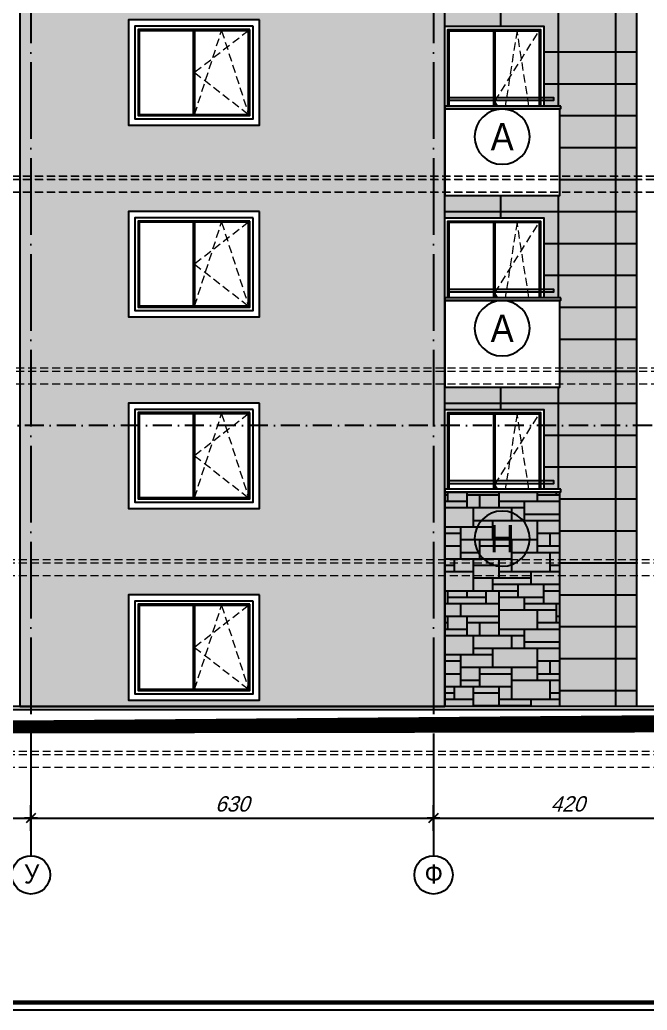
# Model space of a CAD drawing. Extents: x 9615146 to 9672346, y 4699603 to 4705703.
# Drawn here: x 9620450 to 9621432, y 4699603 to 4701154 of the extents above; entities that cross this region are included whole.
import ezdxf
from ezdxf.enums import TextEntityAlignment as Align

# ---------------------------------------------------------------- set-up
doc = ezdxf.new("R2010")
doc.units = 0
doc.header["$LTSCALE"] = 0.5
doc.header["$MEASUREMENT"] = 0
doc.header["$PDSIZE"] = -1
for name, pattern in [('ACAD_ISO04W100', [30, 24, -3, 0, -3]), ('DASHED', [0.75, 0.5, -0.25]), ('OSI1000', [5, 3, -1, 0, -1])]:
    doc.linetypes.add(name, pattern=pattern)
doc.layers.get('0').update_dxf_attribs({"color": 251, "linetype": 'CONTINUOUS'})
doc.layers.get('Defpoints').update_dxf_attribs({"color": 251, "linetype": 'CONTINUOUS'})
for name, color, linetype in [('_axis', 1, 'ACAD_ISO04W100'), ('_axis_num', 1, 'CONTINUOUS'), ('_dimension', 4, 'CONTINUOUS'), ('_dimension_evel', 4, 'CONTINUOUS'), ('_hatch', 9, 'CONTINUOUS'), ('_hatch_construction', 252, 'CONTINUOUS'), ('_table', 3, 'CONTINUOUS'), ('_text_spesif_window', 41, 'CONTINUOUS'), ('_view', 3, 'CONTINUOUS'), ('fasadi', 147, 'CONTINUOUS')]:
    doc.layers.add(name, color=color, linetype=linetype)
doc.layers.add('_punk', color=8, linetype='DASHED', lineweight=9)
doc.styles.add('HEB1', font='', dxfattribs={"width": 0.8, "oblique": 17})
doc.styles.add('POMESHTENIA', font='arial.ttf', dxfattribs={"width": 0.9})
doc.styles.add('WIN', font='swindos.shx', dxfattribs={"oblique": 17})
doc.styles.get('HEB1').set_extended_font_data('HebarU Cyr')
doc.dimstyles.new('dim_50', dxfattribs={"dimtxt": 24, "dimasz": 1, "dimexe": 30, "dimexo": 0, "dimgap": 10, "dimtad": 1, "dimdec": 1, "dimrnd": 0.5, "dimdsep": 46, "dimtxsty": 'WIN', "dimblk1": '1', "dimblk2": '1', "dimsah": 1, "dimcen": 15, "dimdle": 10, "dimse1": 1, "dimse2": 1, "dimadec": 0, "dimazin": 0, "dimtfac": 1, "dimtdec": 1, "dimtix": 1, "dimtmove": 2, "dimatfit": 3, "dimldrblk": '1', "dimfxl": 1, "dimtolj": 1, "dimarcsym": 0})

# ---------------------------------------------------------------- blocks, each defined once
blk = doc.blocks.new('1')
for p, q in [((0, 20), (0, -20)), ((-10, 0), (10, 0)), ((-7.071067811866669, -7.07106781186485), (7.071067811866669, 7.07106781186485))]:
    blk.add_line(p, q)
blk = doc.blocks.new('*D41')
at = {"layer": '_dimension', "color": 0, "lineweight": -2, "ltscale": 30, "transparency": 16777216}
blk.add_line((9620148.490825973, 4699904.143952237), (9620466.490825921, 4699904.143952237), dxfattribs=at)
at = {"layer": 'Defpoints', "color": 0, "ltscale": 30, "transparency": 16777216}
for p in [(9620147.490825973, 4699904.143952134, -1.862645149447799e-09), (9620467.490825921, 4699904.143952122, -1.862645149447799e-09), (9620467.490825921, 4699904.143952237)]:
    blk.add_point(p, dxfattribs=at)
at = {"layer": '_dimension', "color": 0, "lineweight": -2, "ltscale": 30, "transparency": 16777216, "rotation": 180}
blk.add_blockref('1', (9620147.490825973, 4699904.143952237), dxfattribs=at)
at = {"layer": '_dimension', "color": 0, "lineweight": -2, "ltscale": 30, "transparency": 16777216}
blk.add_blockref('1', (9620467.490825921, 4699904.143952237), dxfattribs=at)
at = {"layer": '_dimension', "color": 0, "ltscale": 30, "transparency": 16777216, "insert": (9620307.490825947, 4699926.143952237), "char_height": 24, "attachment_point": 5, "style": 'WIN'}
blk.add_mtext('\\A1;320', dxfattribs=at)
blk = doc.blocks.new('*D42')
at = {"layer": '_dimension', "color": 0, "lineweight": -2, "ltscale": 30, "transparency": 16777216}
blk.add_line((9620468.490825921, 4699904.143952237), (9621096.490825918, 4699904.143952237), dxfattribs=at)
at = {"layer": 'Defpoints', "color": 0, "ltscale": 30, "transparency": 16777216}
for p in [(9620467.490825921, 4699904.143952122, -1.862645149447799e-09), (9621097.490825918, 4699904.143952099, -1.862645149447799e-09), (9621097.490825918, 4699904.143952237)]:
    blk.add_point(p, dxfattribs=at)
at = {"layer": '_dimension', "color": 0, "lineweight": -2, "ltscale": 30, "transparency": 16777216, "rotation": 180}
blk.add_blockref('1', (9620467.490825921, 4699904.143952237), dxfattribs=at)
at = {"layer": '_dimension', "color": 0, "lineweight": -2, "ltscale": 30, "transparency": 16777216}
blk.add_blockref('1', (9621097.490825918, 4699904.143952237), dxfattribs=at)
at = {"layer": '_dimension', "color": 0, "ltscale": 30, "transparency": 16777216, "insert": (9620782.49082592, 4699926.143952237), "char_height": 24, "attachment_point": 5, "style": 'WIN'}
blk.add_mtext('\\A1;630', dxfattribs=at)
blk = doc.blocks.new('*D43')
at = {"layer": '_dimension', "color": 0, "lineweight": -2, "ltscale": 30, "transparency": 16777216}
blk.add_line((9621098.490825918, 4699904.143952237), (9621516.490825916, 4699904.143952237), dxfattribs=at)
at = {"layer": 'Defpoints', "color": 0, "ltscale": 30, "transparency": 16777216}
for p in [(9621097.490825918, 4699904.143952099, -1.862645149447799e-09), (9621517.490825916, 4699904.143952084, -1.862645149447798e-09), (9621517.490825916, 4699904.143952237)]:
    blk.add_point(p, dxfattribs=at)
at = {"layer": '_dimension', "color": 0, "lineweight": -2, "ltscale": 30, "transparency": 16777216, "rotation": 180}
blk.add_blockref('1', (9621097.490825918, 4699904.143952237), dxfattribs=at)
at = {"layer": '_dimension', "color": 0, "lineweight": -2, "ltscale": 30, "transparency": 16777216}
blk.add_blockref('1', (9621517.490825916, 4699904.143952237), dxfattribs=at)
at = {"layer": '_dimension', "color": 0, "ltscale": 30, "transparency": 16777216, "insert": (9621307.490825918, 4699926.143952237), "char_height": 24, "attachment_point": 5, "style": 'WIN'}
blk.add_mtext('\\A1;420', dxfattribs=at)
blk = doc.blocks.new('fghfdg')
at = {"layer": '_text_spesif_window'}
blk.add_circle((0, 0), 18, dxfattribs=at)
at = {"layer": '_text_spesif_window', "style": 'HEB1', "text_generation_flag": 6, "width": 0.7999999999992724}
blk.add_attdef('A', text='', height=18, rotation=179.9999998932783, dxfattribs=at).set_placement((-1.862645149230957e-09, -9.232262405566871), align=Align.CENTER)

msp = doc.modelspace()

# ---------------------------------------------------------------- hatches: boundary and pattern name
at = {"layer": '_hatch', "ltscale": 30, "true_color": 0x755724}
h = msp.add_hatch(color=27, dxfattribs=at)
h.dxf.hatch_style = 1
h.paths.add_polyline_path([(9621414.990820048, 4701903.838117306), (9621097.490825992, 4701903.838117324), (9621097.49082598, 4701653.838118367), (9621104.990819907, 4701653.838118367), (9621104.990819907, 4701649.838118367), (9621097.490825983, 4701649.838118367), (9621097.490825983, 4701636.838118248), (9621104.990819909, 4701636.838118246), (9621104.990819909, 4701634.838118249), (9621097.49082598, 4701634.83811825), (9621097.490825983, 4701626.838118247), (9621104.990819909, 4701626.838118246), (9621104.990819909, 4701624.838118249), (9621097.49082598, 4701624.83811825), (9621097.49082598, 4701616.838118248), (9621104.990819909, 4701616.838118246), (9621104.990819907, 4701614.838118248), (9621097.49082598, 4701614.838118249), (9621097.49082598, 4701606.838118248), (9621104.990819909, 4701606.838118246), (9621104.990819909, 4701604.838118248), (9621097.490825979, 4701604.838118249), (9621097.49082598, 4701596.838118248), (9621104.990819909, 4701596.838118246), (9621104.990819909, 4701594.838118248), (9621097.490825979, 4701594.838118249), (9621097.490825977, 4701588.838118368), (9621116.990819907, 4701588.838118368), (9621116.990819909, 4701584.838118367), (9621114.990819907, 4701584.838118367), (9621114.990819907, 4701443.83811697), (9621269.990827003, 4701443.83811697), (9621269.990827003, 4701331.838116479), (9621285.99081967, 4701331.838116482), (9621285.99081967, 4701327.838116481), (9621269.990827003, 4701327.838116478), (9621269.990827003, 4701318.83811648), (9621296.99081969, 4701318.838116486), (9621296.99081969, 4701314.838116483), (9621294.99081963, 4701314.838116482), (9621294.990819653, 4701178.838116483), (9621114.990819907, 4701178.838116454), (9621114.990819907, 4701143.838116971), (9621269.990827003, 4701143.838116971), (9621269.990827003, 4701031.838116479), (9621285.99081967, 4701031.838116482), (9621285.99081967, 4701027.838116481), (9621269.990827003, 4701027.838116478), (9621269.990827003, 4701018.838116481), (9621296.990819693, 4701018.838116486), (9621296.99081969, 4701014.838116484), (9621294.990819627, 4701014.838116484), (9621294.990819652, 4700878.838116484), (9621114.990819907, 4700878.838116453), (9621114.990819905, 4700843.83811697), (9621269.990827003, 4700843.83811697), (9621269.990827003, 4700731.83811648), (9621285.99081967, 4700731.838116482), (9621285.99081967, 4700727.838116481), (9621269.990827003, 4700727.838116478), (9621269.990827003, 4700718.838116481), (9621296.99081969, 4700718.838116485), (9621296.99081969, 4700714.838116484), (9621294.990819627, 4700714.838116484), (9621294.990819652, 4700578.838116484), (9621114.990819907, 4700578.838116453), (9621114.990819905, 4700543.83811697), (9621269.990827003, 4700543.83811697), (9621269.990827003, 4700431.838116479), (9621285.99081967, 4700431.838116482), (9621285.99081967, 4700427.838116481), (9621269.990827003, 4700427.838116478), (9621269.990827003, 4700418.838116481), (9621296.990819693, 4700418.838116486), (9621296.99081969, 4700414.838116484), (9621294.990819627, 4700414.838116484), (9621294.990819596, 4700078.838117218), (9621414.990819959, 4700078.83811719)])
h.paths.add_polyline_path([(9621097.490825994, 4701903.838117324), (9620467.490825992, 4701903.83811736), (9620467.490825983, 4701653.838118368), (9620532.490826098, 4701653.838118367), (9620532.490826102, 4701743.838112065), (9620627.4908261, 4701743.838112065), (9620627.4908261, 4701653.838118367), (9620749.9908261, 4701653.838118366), (9620749.9908261, 4701743.838112064), (9621024.990826571, 4701743.838112065), (9621024.990826571, 4701653.838118367), (9621097.490825983, 4701653.838118367)])
h.paths.add_polyline_path([(9621097.490825983, 4701649.838118367), (9621024.990826571, 4701649.838118367), (9621024.990826571, 4701636.838118261), (9621097.490825983, 4701636.838118248)])
h.paths.add_polyline_path([(9621097.490825983, 4701634.83811825), (9621024.990826571, 4701634.838118263), (9621024.99082657, 4701626.83811826), (9621097.490825983, 4701626.838118247)])
h.paths.add_polyline_path([(9621097.49082598, 4701624.838118249), (9621024.990826571, 4701624.838118262), (9621024.99082657, 4701616.838118261), (9621097.49082598, 4701616.838118247)])
h.paths.add_polyline_path([(9621097.49082598, 4701614.83811825), (9621024.990826571, 4701614.838118263), (9621024.990826571, 4701606.838118261), (9621097.49082598, 4701606.838118247)])
h.paths.add_polyline_path([(9621097.49082598, 4701604.838118249), (9621024.990826571, 4701604.838118262), (9621024.990826571, 4701596.83811826), (9621097.49082598, 4701596.838118248)])
h.paths.add_polyline_path([(9621097.490825983, 4701594.83811825), (9621024.990826571, 4701594.838118264), (9621024.990826571, 4701588.838118368), (9621097.49082598, 4701588.838118368)])
h.paths.add_polyline_path([(9620467.490825983, 4701649.838118367), (9620459.99081563, 4701649.838118367), (9620459.99081563, 4701653.838118367), (9620467.490825983, 4701653.838118367), (9620467.490825992, 4701903.838117359), (9620449.990819791, 4701903.83811736), (9620449.990819778, 4701588.838118367), (9620467.49082598, 4701588.838118368), (9620467.49082598, 4701594.838118366), (9620459.990815632, 4701594.838118367), (9620459.990815632, 4701596.838118365), (9620467.49082598, 4701596.838118364), (9620467.49082598, 4701604.838118365), (9620459.990815632, 4701604.838118367), (9620459.990815632, 4701606.838118365), (9620467.490825983, 4701606.838118364), (9620467.49082598, 4701614.838118365), (9620459.990815632, 4701614.838118367), (9620459.990815632, 4701616.838118365), (9620467.490825983, 4701616.838118364), (9620467.490825983, 4701624.838118366), (9620459.990815632, 4701624.838118367), (9620459.990815632, 4701626.838118365), (9620467.490825983, 4701626.838118364), (9620467.490825983, 4701634.838118366), (9620459.99081563, 4701634.838118367), (9620459.990815632, 4701636.838118364), (9620467.490825983, 4701636.838118363)])
h.paths.add_polyline_path([(9620532.4908261, 4701649.838118367), (9620467.490825983, 4701649.838118367), (9620467.490825983, 4701636.838118364), (9620532.490826098, 4701636.838118352)])
h.paths.add_polyline_path([(9620532.4908261, 4701634.838118354), (9620467.490825983, 4701634.838118365), (9620467.490825985, 4701626.838118363), (9620532.4908261, 4701626.838118351)])
h.paths.add_polyline_path([(9620532.490826098, 4701624.838118353), (9620467.490825983, 4701624.838118366), (9620467.490825983, 4701616.838118364), (9620532.490826098, 4701616.838118352)])
h.paths.add_polyline_path([(9620532.490826102, 4701614.838118353), (9620467.49082598, 4701614.838118365), (9620467.490825983, 4701606.838118364), (9620532.490826098, 4701606.838118352)])
h.paths.add_polyline_path([(9620749.9908261, 4701604.838118314), (9620627.4908261, 4701604.838118337), (9620627.4908261, 4701603.838112065), (9620532.4908261, 4701603.838112065), (9620532.4908261, 4701604.838118354), (9620467.49082598, 4701604.838118365), (9620467.490825983, 4701596.838118364), (9620749.9908261, 4701596.838118312)])
h.paths.add_polyline_path([(9620749.9908261, 4701594.838118314), (9620467.49082598, 4701594.838118366), (9620467.49082598, 4701588.838118368), (9620749.9908261, 4701588.838118368)])
h.paths.add_polyline_path([(9620749.9908261, 4701649.838118367), (9620627.4908261, 4701649.838118367), (9620627.4908261, 4701636.838118334), (9620749.9908261, 4701636.83811831)])
h.paths.add_polyline_path([(9620749.9908261, 4701634.838118313), (9620627.4908261, 4701634.838118335), (9620627.4908261, 4701626.838118334), (9620749.9908261, 4701626.83811831)])
h.paths.add_polyline_path([(9620749.990826102, 4701624.838118314), (9620627.4908261, 4701624.838118335), (9620627.4908261, 4701616.838118334), (9620749.9908261, 4701616.838118311)])
h.paths.add_polyline_path([(9620749.990826098, 4701614.838118314), (9620627.490826098, 4701614.838118336), (9620627.490826102, 4701606.838118334), (9620749.9908261, 4701606.83811831)])
at = {"layer": '_hatch', "ltscale": 30, "true_color": 0xb97b1d}
h = msp.add_hatch(color=32, dxfattribs=at)
h.dxf.hatch_style = 1
h.paths.add_polyline_path([(9621114.990819907, 4701583.838118367), (9620449.990819784, 4701583.838118367), (9620449.990818642, 4700078.838117413), (9621114.990819903, 4700078.838117259), (9621114.990819894, 4700413.838116454), (9621114.990819763, 4700418.838116454), (9621114.990819907, 4700543.83811697)])
h.paths.add_polyline_path([(9620824.990827268, 4700988.838116977), (9620619.990827344, 4700988.838116921), (9620619.990827294, 4701153.83811692), (9620824.990827216, 4701153.838116975)], flags=16)
h.paths.add_polyline_path([(9620814.990827257, 4700998.838116976), (9620629.990827339, 4700998.838116924), (9620629.990827296, 4701143.838116922), (9620814.990827218, 4701143.838116971)], flags=0)
h.paths.add_polyline_path([(9620809.990827255, 4701003.838116971), (9620634.990827337, 4701003.838116923), (9620634.990827294, 4701138.838116926), (9620809.990827216, 4701138.838116975)], flags=0)
h.paths.add_polyline_path([(9620807.990827255, 4701005.838116973), (9620636.990827339, 4701005.838116924), (9620636.9908273, 4701136.838116925), (9620807.990827218, 4701136.838116971)], flags=0)
h.paths.add_polyline_path([(9620824.990827216, 4700853.838116974), (9620824.990827259, 4700688.838116977), (9620619.990827342, 4700688.838116921), (9620619.990827294, 4700853.838116919)], flags=16)
h.paths.add_polyline_path([(9620814.990827218, 4700843.838116971), (9620814.990827257, 4700698.838116975), (9620629.990827339, 4700698.838116924), (9620629.990827296, 4700843.838116922)], flags=0)
h.paths.add_polyline_path([(9620809.990827214, 4700838.838116973), (9620809.990827257, 4700703.838116971), (9620634.990827335, 4700703.838116924), (9620634.990827296, 4700838.838116926)], flags=0)
h.paths.add_polyline_path([(9620807.990827218, 4700836.838116973), (9620807.990827257, 4700705.838116973), (9620636.990827339, 4700705.838116925), (9620636.990827302, 4700836.838116925)], flags=0)
h.paths.add_polyline_path([(9620824.990827257, 4701288.838116977), (9620619.990827344, 4701288.838116921), (9620619.990827294, 4701453.838116921), (9620824.990827218, 4701453.838116973)], flags=16)
h.paths.add_polyline_path([(9620814.990827259, 4701298.838116974), (9620629.990827339, 4701298.838116924), (9620629.990827296, 4701443.838116922), (9620814.990827218, 4701443.838116971)], flags=0)
h.paths.add_polyline_path([(9620809.990827255, 4701303.838116971), (9620634.990827337, 4701303.838116923), (9620634.990827296, 4701438.838116926), (9620809.990827216, 4701438.838116975)], flags=0)
h.paths.add_polyline_path([(9620807.990827255, 4701305.838116974), (9620636.990827339, 4701305.838116924), (9620636.990827298, 4701436.838116925), (9620807.990827216, 4701436.838116971)], flags=0)
h.paths.add_polyline_path([(9620824.990827216, 4700553.838116972), (9620824.990827259, 4700388.838116976), (9620619.990827342, 4700388.838116922), (9620619.990827294, 4700553.83811692)], flags=16)
h.paths.add_polyline_path([(9620814.990827218, 4700543.838116967), (9620814.990827257, 4700398.838116975), (9620629.990827339, 4700398.838116924), (9620629.990827296, 4700543.838116922)], flags=0)
h.paths.add_polyline_path([(9620809.990827214, 4700538.838116972), (9620809.990827257, 4700403.838116971), (9620634.990827335, 4700403.838116923), (9620634.990827294, 4700538.838116926)], flags=0)
h.paths.add_polyline_path([(9620807.990827218, 4700536.83811697), (9620807.990827255, 4700405.838116973), (9620636.990827337, 4700405.838116925), (9620636.9908273, 4700536.838116926)], flags=0)
h.paths.add_polyline_path([(9620824.990827216, 4700253.838116968), (9620824.990827259, 4700088.838116976), (9620619.990827344, 4700088.838116921), (9620619.990827294, 4700253.83811692)], flags=16)
h.paths.add_polyline_path([(9620814.990827218, 4700243.838116972), (9620814.990827259, 4700098.838116975), (9620629.990827339, 4700098.838116924), (9620629.990827296, 4700243.838116922)], flags=0)
h.paths.add_polyline_path([(9620809.990827214, 4700238.838116972), (9620809.990827257, 4700103.838116972), (9620634.990827337, 4700103.838116924), (9620634.990827296, 4700238.838116926)], flags=0)
h.paths.add_polyline_path([(9620807.990827218, 4700236.838116978), (9620807.990827255, 4700105.838116974), (9620636.990827337, 4700105.838116923), (9620636.9908273, 4700236.838116926)], flags=0)
at = {"layer": '_hatch', "ltscale": 30, "true_color": 0xb4b09d}
h = msp.add_hatch(color=253, dxfattribs=at)
h.dxf.hatch_style = 1
h.paths.add_polyline_path([(9621114.990819905, 4700078.83811726), (9621294.990819596, 4700078.838117218), (9621294.99081963, 4700413.838116485), (9621114.990819892, 4700413.838116454)])
at = {"layer": '_hatch_construction', "ltscale": 40}
h = msp.add_hatch(dxfattribs=at)
h.set_pattern_fill('EGGCRATE,_O', color=250, scale=30, pattern_type=2)
h.set_pattern_definition([(0, (3, 0), (30, 15), [27, -3]), (0, (3, 3), (30, 15), [27, -3]), (90, (3, 3), (-30, 15), [12, -3]), (90, (0, 3), (-30, 15), [12, -3])])
h.paths.add_polyline_path([(9621114.990819907, 4701583.838118367), (9620449.990819784, 4701583.838118367), (9620449.990818642, 4700078.838117413), (9621114.990819903, 4700078.838117259), (9621114.990819894, 4700413.838116454), (9621114.990819763, 4700418.838116454), (9621114.990819907, 4700543.83811697)])
h.paths.add_polyline_path([(9620824.990827268, 4700988.838116977), (9620619.990827344, 4700988.838116921), (9620619.990827294, 4701153.83811692), (9620824.990827216, 4701153.838116975)], flags=16)
h.paths.add_polyline_path([(9620814.990827257, 4700998.838116976), (9620629.990827339, 4700998.838116924), (9620629.990827296, 4701143.838116922), (9620814.990827218, 4701143.838116971)], flags=0)
h.paths.add_polyline_path([(9620809.990827255, 4701003.838116971), (9620634.990827337, 4701003.838116923), (9620634.990827294, 4701138.838116926), (9620809.990827216, 4701138.838116975)], flags=0)
h.paths.add_polyline_path([(9620807.990827255, 4701005.838116973), (9620636.990827339, 4701005.838116924), (9620636.9908273, 4701136.838116925), (9620807.990827218, 4701136.838116971)], flags=0)
h.paths.add_polyline_path([(9620824.990827216, 4700853.838116974), (9620824.990827259, 4700688.838116977), (9620619.990827342, 4700688.838116921), (9620619.990827294, 4700853.838116919)], flags=16)
h.paths.add_polyline_path([(9620814.990827218, 4700843.838116971), (9620814.990827257, 4700698.838116975), (9620629.990827339, 4700698.838116924), (9620629.990827296, 4700843.838116922)], flags=0)
h.paths.add_polyline_path([(9620809.990827214, 4700838.838116973), (9620809.990827257, 4700703.838116971), (9620634.990827335, 4700703.838116924), (9620634.990827296, 4700838.838116926)], flags=0)
h.paths.add_polyline_path([(9620807.990827218, 4700836.838116973), (9620807.990827257, 4700705.838116973), (9620636.990827339, 4700705.838116925), (9620636.990827302, 4700836.838116925)], flags=0)
h.paths.add_polyline_path([(9620824.990827257, 4701288.838116977), (9620619.990827344, 4701288.838116921), (9620619.990827294, 4701453.838116921), (9620824.990827218, 4701453.838116973)], flags=16)
h.paths.add_polyline_path([(9620814.990827259, 4701298.838116974), (9620629.990827339, 4701298.838116924), (9620629.990827296, 4701443.838116922), (9620814.990827218, 4701443.838116971)], flags=0)
h.paths.add_polyline_path([(9620809.990827255, 4701303.838116971), (9620634.990827337, 4701303.838116923), (9620634.990827296, 4701438.838116926), (9620809.990827216, 4701438.838116975)], flags=0)
h.paths.add_polyline_path([(9620807.990827255, 4701305.838116974), (9620636.990827339, 4701305.838116924), (9620636.990827298, 4701436.838116925), (9620807.990827216, 4701436.838116971)], flags=0)
h.paths.add_polyline_path([(9620824.990827216, 4700553.838116972), (9620824.990827259, 4700388.838116976), (9620619.990827342, 4700388.838116922), (9620619.990827294, 4700553.83811692)], flags=16)
h.paths.add_polyline_path([(9620814.990827218, 4700543.838116967), (9620814.990827257, 4700398.838116975), (9620629.990827339, 4700398.838116924), (9620629.990827296, 4700543.838116922)], flags=0)
h.paths.add_polyline_path([(9620809.990827214, 4700538.838116972), (9620809.990827257, 4700403.838116971), (9620634.990827335, 4700403.838116923), (9620634.990827294, 4700538.838116926)], flags=0)
h.paths.add_polyline_path([(9620807.990827218, 4700536.83811697), (9620807.990827255, 4700405.838116973), (9620636.990827337, 4700405.838116925), (9620636.9908273, 4700536.838116926)], flags=0)
h.paths.add_polyline_path([(9620824.990827216, 4700253.838116968), (9620824.990827259, 4700088.838116976), (9620619.990827344, 4700088.838116921), (9620619.990827294, 4700253.83811692)], flags=16)
h.paths.add_polyline_path([(9620814.990827218, 4700243.838116972), (9620814.990827259, 4700098.838116975), (9620629.990827339, 4700098.838116924), (9620629.990827296, 4700243.838116922)], flags=0)
h.paths.add_polyline_path([(9620809.990827214, 4700238.838116972), (9620809.990827257, 4700103.838116972), (9620634.990827337, 4700103.838116924), (9620634.990827296, 4700238.838116926)], flags=0)
h.paths.add_polyline_path([(9620807.990827218, 4700236.838116978), (9620807.990827255, 4700105.838116974), (9620636.990827337, 4700105.838116923), (9620636.9908273, 4700236.838116926)], flags=0)
h = msp.add_hatch(dxfattribs=at)
h.set_pattern_fill('CUTSTONE', color=250, scale=200, style=0, pattern_type=2)
h.set_pattern_definition([(0, (0, 0), (0, 200), [150, -50]), (0, (0, 10), (0, 200), [-60, 60, -30, 50]), (0, (0, 20), (0, 200), [-90, 110]), (0, (0, 30), (0, 200), [90, -110]), (0, (0, 40), (0, 200), [-40, 160]), (0, (0, 50), (0, 200), [70, -50, 60, -20]), (0, (70, 60), (0, 200), [160, -40]), (0, (-10, 70), (0, 200), [110, -90]), (0, (-40, 80), (0, 200), [90, -110]), (0, (0, 90), (0, 200), [160, -40]), (0, (0, 100), (0, 200), [-80, 50, -30, 40]), (0, (100, 110), (0, 200), [120, -80]), (0, (20, 120), (0, 200), [80, -40, 30, -50]), (0, (60, 130), (0, 200), [80, -30, 50, -40]), (0, (140, 140), (0, 200), [120, -80]), (0, (60, 150), (0, 200), [80, -120]), (0, (100, 160), (0, 200), [90, -110]), (0, (100, 170), (0, 200), [-60, 140]), (0, (40, 180), (0, 200), [60, -140]), (0, (100, 190), (0, 200), [140, -60]), (90, (0, 80), (-200, 1.224646799147353e-14), [30, -80, 70, -20]), (90, (20, 90), (-200, 1.224646799147353e-14), [50, -30, 20, -100]), (90, (30, 50), (-200, 1.224646799147353e-14), [20, -180]), (90, (40, 30), (-200, 1.224646799147353e-14), [20, -120, 30, -30]), (90, (50, 70), (-200, 1.224646799147353e-14), [20, -180]), (90, (60, 0), (-200, 1.224646799147353e-14), [30, -90, 50, -30]), (90, (70, 40), (-200, 1.224646799147353e-14), [30, -170]), (90, (80, 90), (-200, 1.224646799147353e-14), [30, -10, 20, -140]), (90, (90, 10), (-200, 1.224646799147353e-14), [30, -170]), (90, (100, 60), (-200, 1.224646799147353e-14), [30, -10, 30, -20, 50, -60]), (90, (120, 60), (-200, 1.224646799147353e-14), [-140, 20, -20, 20]), (90, (130, 90), (-200, 1.224646799147353e-14), [20, -180]), (90, (140, 20), (-200, 1.224646799147353e-14), [20, -70, 50, -60]), (90, (150, 50), (-200, 1.224646799147353e-14), [10, -130, 30, -30]), (90, (160, 60), (-200, 1.224646799147353e-14), [50, -50, 30, -70]), (90, (170, 110), (-200, 1.224646799147353e-14), [30, -50, 20, -100]), (90, (180, 40), (-200, 1.224646799147353e-14), [20, -180]), (90, (190, 60), (-200, 1.224646799147353e-14), [20, -60, 30, -90])])
h.paths.add_polyline_path([(9621114.990819905, 4700078.83811726), (9621294.990819596, 4700078.838117218), (9621294.99081963, 4700413.838116485), (9621114.990819892, 4700413.838116454)])

# ---------------------------------------------------------------- linework, layer by layer
at = {"layer": '_axis', "ltscale": 10}
for p, q in [((9620467.490826007, 4702288.083975537, -1.862645149447799e-09), (9620467.490825918, 4699845.264943673, -1.862645149447799e-09)), ((9621097.490826007, 4702288.083975537, -1.862645149447799e-09), (9621097.490825916, 4699845.26494366, -1.862645149447799e-09))]:
    msp.add_line(p, q, dxfattribs=at)
at = {"layer": '_axis_num'}
for centre in [(9620467.490825916, 4699815.264943673, -1.862645149447799e-09), (9621097.490825918, 4699815.26494366, -1.862645149447799e-09)]:
    msp.add_circle(centre, 30, dxfattribs=at)
at = {"layer": '_dimension_evel', "linetype": 'OSI1000', "ltscale": 20}
msp.add_line((9622040.714028748, 4700518.838117082), (9615568.705408452, 4700518.838118413, -3.725290298678756e-09), dxfattribs=at)
at = {"layer": '_hatch', "color": 252, "ltscale": 10, "const_width": 30.00000000000001, "elevation": 1.756640951913386e-09}
msp.add_lwpolyline([(9621892.401607389, 4700053.83811708), (9617394.990831245, 4700053.838118119), (9617394.990831237, 4700393.838118262), (9615884.990834692, 4700393.838118263), (9615884.990834694, 4700493.838118267), (9615753.93999617, 4700493.83811834)], dxfattribs=at)
at = {"layer": '_hatch_construction', "color": 250, "ltscale": 40}
for p, q in [((9621382.490820048, 4701903.838117305), (9621382.490820048, 4700078.838117198)), ((9621202.490820048, 4701178.838116469), (9621202.490820048, 4701143.83811697)), ((9621292.490820048, 4701178.838116484), (9621292.490820048, 4701018.838116485)), ((9620721.490827214, 4701136.838116948, 1.756640951696544e-09), (9620721.490827253, 4701005.838116945, 1.756640951696544e-09)), ((9620723.490827218, 4701136.83811695, 1.756640951696544e-09), (9620723.490827251, 4701005.838116947, 1.756640951696544e-09)), ((9621191.490823455, 4701136.83811697), (9621191.490823466, 4701018.838116467)), ((9621193.490823455, 4701136.83811697), (9621193.490823466, 4701018.838116468)), ((9621269.990827003, 4701103.838118241, -1.658147185327665e-09), (9621414.990820039, 4701103.838118236, -1.658147185327665e-09)), ((9621269.990827003, 4701053.838118242, -1.658147185307336e-09), (9621414.990820035, 4701053.838118237, -1.658147185307336e-09)), ((9621292.490820048, 4701014.838116483), (9621292.490820048, 4701013.838116486)), ((9621294.990819631, 4701003.838118241, -1.658147185314113e-09), (9621414.990820035, 4701003.838118237, -1.658147185314113e-09)), ((9621294.990819639, 4700953.838118242, -1.658147185314113e-09), (9621414.990820032, 4700953.838118237, -1.658147185314113e-09)), ((9621294.990819648, 4700903.838118242, -1.658147185317501e-09), (9621414.99082003, 4700903.838118237, -1.658147185317501e-09)), ((9621202.490820048, 4700878.838116469), (9621202.490820048, 4700843.83811697)), ((9621292.490820048, 4700878.838116484), (9621292.490820048, 4700718.838116485)), ((9621114.99081993, 4700853.838118248, -1.658147185327665e-09), (9621414.990820067, 4700853.838118236, -1.658147185327665e-09)), ((9620721.490827214, 4700836.838116948, 1.756640951696544e-09), (9620721.490827253, 4700705.838116945, 1.756640951696544e-09)), ((9620723.490827218, 4700836.83811695, 1.756640951696544e-09), (9620723.490827251, 4700705.838116947, 1.756640951696544e-09)), ((9621191.490823455, 4700836.83811697), (9621191.490823466, 4700718.838116467)), ((9621193.490823455, 4700836.83811697), (9621193.490823466, 4700718.838116468)), ((9621269.990827003, 4700803.838118241, -1.658147185327665e-09), (9621414.990820039, 4700803.838118236, -1.658147185327665e-09)), ((9621269.990827003, 4700753.838118242, -1.658147185307336e-09), (9621414.990820035, 4700753.838118237, -1.658147185307336e-09)), ((9621292.490820048, 4700714.838116483), (9621292.490820048, 4700713.838116486)), ((9621294.990819631, 4700703.838118241, -1.658147185314113e-09), (9621414.990820035, 4700703.838118237, -1.658147185314113e-09)), ((9621294.990819639, 4700653.838118242, -1.658147185314113e-09), (9621414.990820032, 4700653.838118237, -1.658147185314113e-09)), ((9621294.990819648, 4700603.838118242, -1.658147185317501e-09), (9621414.99082003, 4700603.838118237, -1.658147185317501e-09)), ((9621202.490820048, 4700578.838116469), (9621202.490820048, 4700543.83811697)), ((9621292.490820048, 4700578.838116484), (9621292.490820048, 4700418.838116485)), ((9621114.99081993, 4700553.838118248, -1.658147185327665e-09), (9621414.990820067, 4700553.838118236, -1.658147185327665e-09)), ((9620721.490827214, 4700536.838116948, 1.756640951696544e-09), (9620721.490827253, 4700405.838116945, 1.756640951696544e-09)), ((9620723.490827218, 4700536.83811695, 1.756640951696544e-09), (9620723.490827251, 4700405.838116947, 1.756640951696544e-09)), ((9621191.490823455, 4700536.83811697), (9621191.490823466, 4700418.838116467)), ((9621193.490823455, 4700536.83811697), (9621193.490823466, 4700418.838116468)), ((9621269.990827003, 4700503.838118241, -1.658147185327665e-09), (9621414.990820039, 4700503.838118236, -1.658147185327665e-09)), ((9621269.990827003, 4700453.838118242, -1.658147185307336e-09), (9621414.990820035, 4700453.838118237, -1.658147185307336e-09)), ((9621294.990819631, 4700403.838118241, -1.658147185314113e-09), (9621414.990820035, 4700403.838118237, -1.658147185314113e-09)), ((9621294.990819639, 4700353.838118242, -1.658147185314113e-09), (9621414.990820032, 4700353.838118237, -1.658147185314113e-09)), ((9621294.990819648, 4700303.838118242, -1.658147185317501e-09), (9621414.99082003, 4700303.838118237, -1.658147185317501e-09)), ((9621294.990819652, 4700253.838118242, -1.658147185320889e-09), (9621414.990820033, 4700253.838118237, -1.658147185320889e-09)), ((9620721.490827214, 4700236.838116948, 1.756640951696544e-09), (9620721.490827253, 4700105.838116945, 1.756640951696544e-09)), ((9620723.490827218, 4700236.83811695, 1.756640951696544e-09), (9620723.490827251, 4700105.838116947, 1.756640951696544e-09)), ((9621294.990819655, 4700203.838118242, -1.658147185324277e-09), (9621414.990820037, 4700203.838118237, -1.658147185324277e-09)), ((9621294.99081966, 4700153.838118242, -1.658147185327665e-09), (9621414.99082004, 4700153.838118237, -1.658147185327665e-09)), ((9621294.990819663, 4700103.838118242, -1.658147185331053e-09), (9621414.990820045, 4700103.838118237, -1.658147185331053e-09))]:
    msp.add_line(p, q, dxfattribs=at)
at = {"layer": '_hatch_construction', "color": 251, "ltscale": 40, "elevation": -1.060041975344136e-10}
msp.add_lwpolyline([(9620449.990819778, 4701588.838118367), (9620449.990819791, 4701903.838117361), (9621414.990820048, 4701903.838117305), (9621414.990819959, 4700078.83811719)], dxfattribs=at)
at = {"layer": '_hatch_construction', "color": 250, "ltscale": 40, "elevation": -1.060041975344136e-10}
for points in [[(9621114.990819907, 4700078.83811726), (9621114.990819907, 4701583.838118367), (9620449.990819784, 4701583.838118367), (9620449.990818642, 4700078.838115657)], [(9621114.990819907, 4701018.838116454), (9621114.990819907, 4701143.83811697), (9621269.990827003, 4701143.83811697), (9621269.990827003, 4701018.838116481)], [(9621119.990819907, 4701018.838116455), (9621119.990819907, 4701138.83811697), (9621264.990827003, 4701138.83811697), (9621264.990827003, 4701018.83811648)], [(9621121.990819907, 4701018.838116455), (9621121.990819907, 4701136.83811697), (9621262.990827003, 4701136.83811697), (9621262.990827003, 4701018.83811648)], [(9621114.990819907, 4700718.838116454), (9621114.990819907, 4700843.83811697), (9621269.990827003, 4700843.83811697), (9621269.990827003, 4700718.838116481)], [(9621119.990819907, 4700718.838116455), (9621119.990819907, 4700838.83811697), (9621264.990827003, 4700838.83811697), (9621264.990827003, 4700718.83811648)], [(9621121.990819907, 4700718.838116455), (9621121.990819907, 4700836.83811697), (9621262.990827003, 4700836.83811697), (9621262.990827003, 4700718.83811648)], [(9621114.990819907, 4700418.838116454), (9621114.990819907, 4700543.83811697), (9621269.990827003, 4700543.83811697), (9621269.990827003, 4700418.838116481)], [(9621119.990819907, 4700418.838116455), (9621119.990819907, 4700538.83811697), (9621264.990827003, 4700538.83811697), (9621264.990827003, 4700418.83811648)], [(9621121.990819907, 4700418.838116455), (9621121.990819907, 4700536.83811697), (9621262.990827003, 4700536.83811697), (9621262.990827003, 4700418.83811648)], [(9621294.990819596, 4700078.838117218), (9621294.99081963, 4700413.838116486), (9621114.990819894, 4700413.838116454), (9621114.990819905, 4700078.83811726)]]:
    msp.add_lwpolyline(points, dxfattribs=at)
for points in [[(9620824.990827216, 4701153.838116974), (9620619.990827294, 4701153.83811692), (9620619.990827342, 4700988.838116921), (9620824.990827259, 4700988.838116977)], [(9620814.990827218, 4701143.838116971), (9620629.990827296, 4701143.838116922), (9620629.990827339, 4700998.838116924), (9620814.990827257, 4700998.838116975)], [(9620809.990827216, 4701138.838116975), (9620634.990827296, 4701138.838116926), (9620634.990827337, 4701003.838116924), (9620809.990827257, 4701003.838116971)], [(9620807.990827216, 4701136.838116971), (9620636.9908273, 4701136.838116926), (9620636.990827337, 4701005.838116924), (9620807.990827255, 4701005.838116973)], [(9621119.99081973, 4701027.838116452), (9621285.99081967, 4701027.838116482), (9621285.99081967, 4701031.838116482), (9621119.990819728, 4701031.838116452)], [(9621296.990819693, 4701018.838116486), (9621114.990819763, 4701018.838116454), (9621114.990819762, 4701014.838116454), (9621296.99081969, 4701014.838116484)], [(9621294.99081963, 4701013.838116486), (9621114.990819894, 4701013.838116454), (9621114.99081992, 4700878.838116454), (9621294.990819652, 4700878.838116484)], [(9620824.990827216, 4700853.838116974), (9620619.990827294, 4700853.83811692), (9620619.990827342, 4700688.838116921), (9620824.990827259, 4700688.838116977)], [(9620814.990827218, 4700843.838116971), (9620629.990827296, 4700843.838116922), (9620629.990827339, 4700698.838116924), (9620814.990827257, 4700698.838116975)], [(9620809.990827216, 4700838.838116975), (9620634.990827296, 4700838.838116926), (9620634.990827337, 4700703.838116924), (9620809.990827257, 4700703.838116971)], [(9620807.990827216, 4700836.838116971), (9620636.9908273, 4700836.838116926), (9620636.990827337, 4700705.838116924), (9620807.990827255, 4700705.838116973)], [(9621119.99081973, 4700727.838116452), (9621285.99081967, 4700727.838116482), (9621285.99081967, 4700731.838116482), (9621119.990819728, 4700731.838116452)], [(9621296.990819693, 4700718.838116486), (9621114.990819763, 4700718.838116454), (9621114.990819762, 4700714.838116454), (9621296.99081969, 4700714.838116484)], [(9621294.99081963, 4700713.838116486), (9621114.990819894, 4700713.838116454), (9621114.99081992, 4700578.838116454), (9621294.990819652, 4700578.838116484)], [(9620824.990827216, 4700553.838116974), (9620619.990827294, 4700553.83811692), (9620619.990827342, 4700388.838116921), (9620824.990827259, 4700388.838116977)], [(9620814.990827218, 4700543.838116971), (9620629.990827296, 4700543.838116922), (9620629.990827339, 4700398.838116924), (9620814.990827257, 4700398.838116975)], [(9620809.990827216, 4700538.838116975), (9620634.990827296, 4700538.838116926), (9620634.990827337, 4700403.838116924), (9620809.990827257, 4700403.838116971)], [(9620807.990827216, 4700536.838116971), (9620636.9908273, 4700536.838116926), (9620636.990827337, 4700405.838116924), (9620807.990827255, 4700405.838116973)], [(9621119.99081973, 4700427.838116452), (9621285.99081967, 4700427.838116482), (9621285.99081967, 4700431.838116482), (9621119.990819728, 4700431.838116452)], [(9621296.990819693, 4700418.838116486), (9621114.990819763, 4700418.838116454), (9621114.990819762, 4700414.838116454), (9621296.99081969, 4700414.838116484)], [(9620824.990827216, 4700253.838116974), (9620619.990827294, 4700253.83811692), (9620619.990827342, 4700088.838116921), (9620824.990827259, 4700088.838116977)], [(9620814.990827218, 4700243.838116971), (9620629.990827296, 4700243.838116922), (9620629.990827339, 4700098.838116924), (9620814.990827257, 4700098.838116975)], [(9620809.990827216, 4700238.838116975), (9620634.990827296, 4700238.838116926), (9620634.990827337, 4700103.838116924), (9620809.990827257, 4700103.838116971)], [(9620807.990827216, 4700236.838116971), (9620636.9908273, 4700236.838116926), (9620636.990827337, 4700105.838116924), (9620807.990827255, 4700105.838116973)]]:
    msp.add_lwpolyline(points, close=True, dxfattribs=at)
at = {"layer": '_punk', "ltscale": 50}
for p, q in [((9620807.99082721, 4701136.838116926), (9620723.490827277, 4701071.338116947, 1.756640951696544e-09)), ((9620723.490827257, 4701005.838116943, 1.756640951696544e-09), (9620765.740827251, 4701136.838116937)), ((9620765.740827251, 4701136.838116937), (9620807.990827175, 4701005.838116926)), ((9621193.490823464, 4701026.338117097), (9621262.990827003, 4701136.83811697)), ((9621228.240825234, 4701136.83811697), (9621209.686525553, 4701018.838116471)), ((9621246.79512492, 4701018.838116477), (9621228.240825234, 4701136.83811697)), ((9620723.490827277, 4701071.338116947, 1.756640951696544e-09), (9620807.990827175, 4701005.838116926)), ((9621198.208018675, 4701018.838116469), (9621193.490823464, 4701026.338117097)), ((9615767.82873226, 4700908.838118383, -1.862645149447799e-09), (9621892.401606439, 4700908.838117095)), ((9621892.401606705, 4700908.838118385, -1.862645149447799e-09), (9615767.828732526, 4700908.838117097)), ((9615767.82873226, 4700903.838118383, -1.862645149447799e-09), (9621892.401606437, 4700903.838117097)), ((9621892.401606705, 4700903.838118385, -1.862645149447799e-09), (9615767.828732528, 4700903.838117098)), ((9615767.828732258, 4700883.838118383, -1.862645149447799e-09), (9621892.401606435, 4700883.838117095)), ((9621892.401606707, 4700883.838118385, -1.862645149447799e-09), (9615767.82873253, 4700883.838117097)), ((9620807.99082721, 4700836.838116926), (9620723.490827277, 4700771.338116947, 1.756640951696544e-09)), ((9620723.490827257, 4700705.838116943, 1.756640951696544e-09), (9620765.740827251, 4700836.838116937)), ((9620765.740827251, 4700836.838116937), (9620807.990827175, 4700705.838116926)), ((9621193.490823464, 4700726.338117097), (9621262.990827003, 4700836.83811697)), ((9621228.240825234, 4700836.83811697), (9621209.686525553, 4700718.838116471)), ((9621246.79512492, 4700718.838116477), (9621228.240825234, 4700836.83811697)), ((9620723.490827277, 4700771.338116947, 1.756640951696544e-09), (9620807.990827175, 4700705.838116926)), ((9621198.208018675, 4700718.838116469), (9621193.490823464, 4700726.338117097)), ((9617969.207439894, 4700608.838117859, -1.109264049163804e-09), (9621892.401606385, 4700608.838117093)), ((9617969.207439894, 4700603.83811786, -1.109264049163591e-09), (9621892.401606383, 4700603.838117095)), ((9617969.207439894, 4700583.838117857, -1.109264049163064e-09), (9621892.401606381, 4700583.838117091)), ((9620807.99082721, 4700536.838116926), (9620723.490827277, 4700471.338116947, 1.756640951696544e-09)), ((9620723.490827257, 4700405.838116943, 1.756640951696544e-09), (9620765.740827251, 4700536.838116937)), ((9620765.740827251, 4700536.838116937), (9620807.990827175, 4700405.838116926)), ((9621193.490823464, 4700426.338117097), (9621262.990827003, 4700536.83811697)), ((9621228.240825234, 4700536.83811697), (9621209.686525553, 4700418.838116471)), ((9621246.79512492, 4700418.838116477), (9621228.240825234, 4700536.83811697)), ((9620723.490827277, 4700471.338116947, 1.756640951696544e-09), (9620807.990827175, 4700405.838116926)), ((9621198.208018675, 4700418.838116469), (9621193.490823464, 4700426.338117097)), ((9620054.530939572, 4700308.838117452), (9621892.40160633, 4700308.838117093)), ((9620054.530939572, 4700303.838117454), (9621892.401606329, 4700303.838117095)), ((9620054.53093957, 4700283.838117452), (9621892.401606327, 4700283.838117095)), ((9620807.99082721, 4700236.838116926), (9620723.490827277, 4700171.338116947, 1.756640951696544e-09)), ((9620723.490827257, 4700105.838116943, 1.756640951696544e-09), (9620765.740827251, 4700236.838116937)), ((9620765.740827251, 4700236.838116937), (9620807.990827175, 4700105.838116926)), ((9620723.490827277, 4700171.338116947, 1.756640951696544e-09), (9620807.990827175, 4700105.838116926)), ((9620054.530939572, 4700008.838117504), (9621892.401607394, 4700008.83811708, 1.756640951913386e-09)), ((9620054.530939572, 4700003.838117505), (9621892.401607394, 4700003.83811708, 1.756640951913386e-09)), ((9620054.530939572, 4699983.838117505), (9621892.401607392, 4699983.83811708, 1.756640951913386e-09))]:
    msp.add_line(p, q, dxfattribs=at)
at = {"layer": '_table', "ltscale": 10}
msp.add_lwpolyline([(9615146.02944656, 4702603.380101892), (9623446.029446557, 4702603.380101889), (9623446.029446559, 4699603.380101888), (9615146.029446563, 4699603.38010189)], close=True, dxfattribs=at)
msp.add_lwpolyline([(9615297.713657089, 4702591.380101892, 6.842105263157892, 6.842105263157892, 0), (9623434.029446559, 4702591.380101888, 6.842105263157892, 6.842105263157892, 0), (9623434.029446557, 4699615.380101887, 6.842105263157892, 6.842105263157892, 0), (9615297.713657089, 4699615.380101895, 6.842105263157892, 6.842105263157892, 0)], format="xyseb", close=True, dxfattribs=at)
at = {"layer": 'fasadi', "ltscale": 40}
msp.add_line((9620449.990818642, 4700078.838115657), (9621114.990819907, 4700078.838115657), dxfattribs=at)
at = {"layer": 'fasadi', "ltscale": 40, "elevation": 1.756640951913386e-09}
for points in [[(9621892.401607392, 4700078.83811708), (9617419.990831245, 4700078.838118114), (9617419.990831237, 4700418.838118262)], [(9621892.401607392, 4700073.83811708), (9617414.990831243, 4700073.838118115), (9617414.990831237, 4700413.838118261)]]:
    msp.add_lwpolyline(points, dxfattribs=at)

# ---------------------------------------------------------------- block references
at = {"layer": '_view'}
ref = msp.add_blockref('fghfdg', (9621204.990819786, 4700970.838117564), dxfattribs=dict(at, xscale=-2.399999998509884, yscale=2.400000000372529, zscale=2.4, rotation=180))
ref.add_attrib('A', 'A', dxfattribs={"layer": '_text_spesif_window', "height": 43.2, "rotation": 1.067217057814492e-07, "style": 'POMESHTENIA', "width": 0.9}).set_placement((9621204.990819786, 4700970.838117564), align=Align.MIDDLE)
ref = msp.add_blockref('fghfdg', (9621204.990819786, 4700670.838117564), dxfattribs=dict(at, xscale=-2.399999998509884, yscale=2.400000000372529, zscale=2.4, rotation=180))
ref.add_attrib('A', 'A', dxfattribs={"layer": '_text_spesif_window', "height": 43.2, "rotation": 1.067217057814492e-07, "style": 'POMESHTENIA', "width": 0.9}).set_placement((9621204.990819786, 4700670.838117564), align=Align.MIDDLE)
ref = msp.add_blockref('fghfdg', (9621204.990819762, 4700341.559899085), dxfattribs=dict(at, xscale=-2.399999998509884, yscale=2.400000000372529, zscale=2.4, rotation=180))
ref.add_attrib('A', 'H', dxfattribs={"layer": '_text_spesif_window', "height": 43.2, "rotation": 1.067217057814492e-07, "style": 'POMESHTENIA', "width": 0.9}).set_placement((9621204.990819762, 4700341.559899085), align=Align.MIDDLE)

# ---------------------------------------------------------------- texts
at = {"layer": '_axis_num', "style": 'POMESHTENIA', "width": 0.9}
for s, p in [('У', (9620456.61672006, 4699816.694567835, -1.862645149447799e-09)), ('Ф', (9621083.589046303, 4699816.694567826, -1.862645149447799e-09))]:
    msp.add_text(s, height=30, rotation=359.9999999466392, dxfattribs=at).set_placement(p, align=Align.MIDDLE_LEFT)

# ---------------------------------------------------------------- dimensions: what is measured, and where the dimension line sits
at = {"layer": '_dimension', "ltscale": 30}
for base, p1, p2, picture, middle in [((9620467.490825921, 4699904.143952237), (9620147.490825973, 4699904.143952134, -1.862645149447799e-09), (9620467.490825921, 4699904.143952122, -1.862645149447799e-09), '*D41', (9620307.490825947, 4699926.143952237)), ((9621097.490825918, 4699904.143952237), (9620467.490825921, 4699904.143952122, -1.862645149447799e-09), (9621097.490825918, 4699904.143952099, -1.862645149447799e-09), '*D42', (9620782.49082592, 4699926.143952237)), ((9621517.490825916, 4699904.143952237), (9621097.490825918, 4699904.143952099, -1.862645149447799e-09), (9621517.490825916, 4699904.143952084, -1.862645149447798e-09), '*D43', (9621307.490825918, 4699926.143952237))]:
    dim = msp.add_linear_dim(base=base, p1=p1, p2=p2, dimstyle='dim_50', dxfattribs=at)
    dim.commit()
    dim.dimension.update_dxf_attribs({"geometry": picture, "text_midpoint": middle})

doc.saveas('drawing.dxf')
